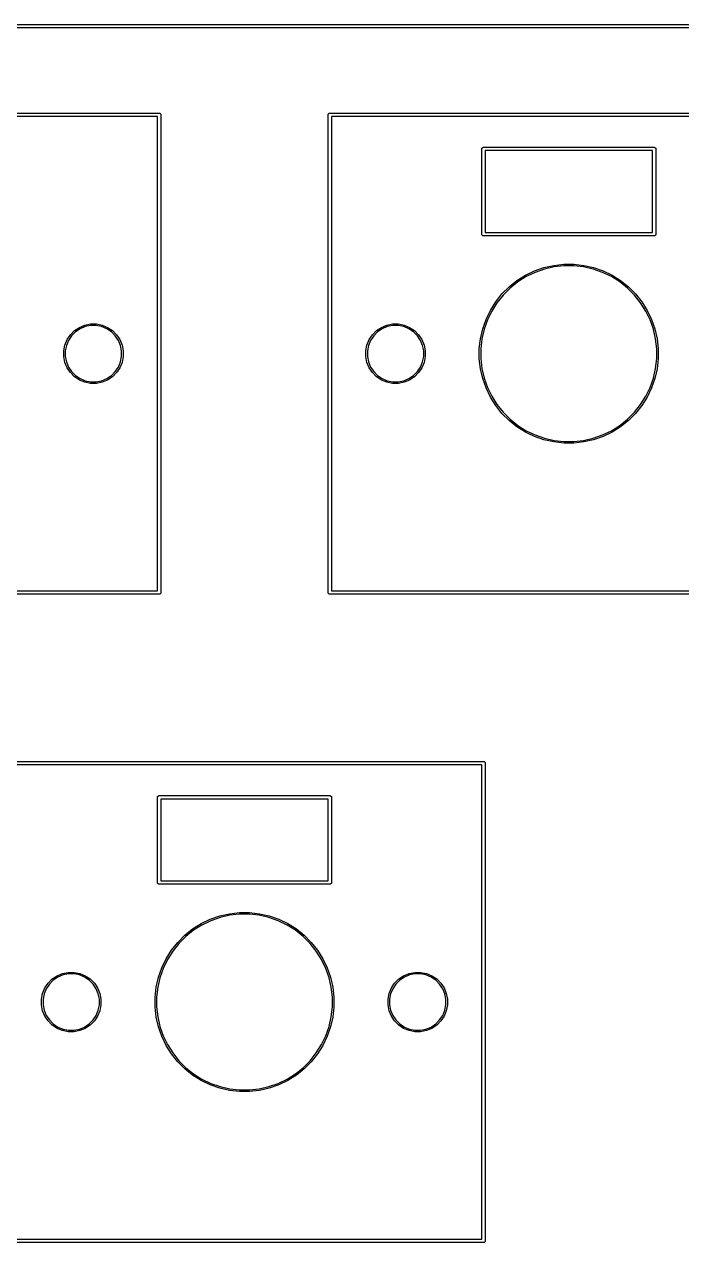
# Model space of a CAD drawing. Extents: x -11 to 295, y -114 to 10.
# Drawn here: x 250.05 to 269.31, y -26.05 to 9.65 of the extents above; entities that cross this region are included whole.
import ezdxf

# ---------------------------------------------------------------- set-up
doc = ezdxf.new("R2010")
doc.units = 0
doc.layers.add('BLACK', color=7, linetype='CONTINUOUS')

msp = doc.modelspace()

# ---------------------------------------------------------------- linework, layer by layer
at = {"layer": 'BLACK', "linetype": 'CONTINUOUS'}
for p, q in [((168, 9.65), (294.1, 9.65)), ((294.1, 9.55), (168.025, 9.55)), ((240, 7.05), (254, 7.05)), ((253.95, 6.95), (240.05, 6.95)), ((253.95, -6.95), (253.95, 6.95)), ((254, 7.05), (254.019134, 7.046194)), ((254.019134, 7.046194), (254.046194, 7.019134)), ((254.046194, 7.019134), (254.05, 7)), ((254.05, 7), (254.05, -7)), ((258.95, 7), (258.953806, 7.019134)), ((258.95, -7), (258.95, 7)), ((258.953806, 7.019134), (258.980866, 7.046194)), ((258.980866, 7.046194), (259, 7.05)), ((259, 7.05), (273, 7.05)), ((259.05, 6.95), (259.05, -6.95)), ((272.95, 6.95), (259.05, 6.95)), ((263.45, 6), (263.453806, 6.019134)), ((263.45, 3.5), (263.45, 6)), ((263.453806, 6.019134), (263.480866, 6.046194)), ((263.480866, 6.046194), (263.5, 6.05)), ((263.5, 6.05), (268.5, 6.05)), ((263.55, 5.95), (263.55, 3.55)), ((268.45, 5.95), (263.55, 5.95)), ((268.45, 3.55), (268.45, 5.95)), ((268.5, 6.05), (268.519134, 6.046194)), ((268.519134, 6.046194), (268.546194, 6.019134)), ((268.546194, 6.019134), (268.55, 6)), ((268.55, 6), (268.55, 3.5)), ((263.453806, 3.480866), (263.45, 3.5)), ((263.480866, 3.453806), (263.453806, 3.480866)), ((263.5, 3.45), (263.480866, 3.453806)), ((268.5, 3.45), (263.5, 3.45)), ((263.55, 3.55), (268.45, 3.55)), ((268.519134, 3.453806), (268.5, 3.45)), ((268.546194, 3.480866), (268.519134, 3.453806)), ((268.55, 3.5), (268.546194, 3.480866)), ((264.995456, 2.425184), (265.273307, 2.522408)), ((265.273307, 2.522408), (265.560296, 2.587911)), ((265.567992, 2.542618), (265.286025, 2.478261)), ((265.560296, 2.587911), (265.852815, 2.62087)), ((265.855391, 2.575), (265.567992, 2.542618)), ((265.852815, 2.62087), (266.147185, 2.62087)), ((266.144609, 2.575), (265.855391, 2.575)), ((266.432008, 2.542618), (266.144609, 2.575)), ((266.147185, 2.62087), (266.439704, 2.587911)), ((266.713975, 2.478261), (266.432008, 2.542618)), ((266.439704, 2.587911), (266.726693, 2.522408)), ((266.726693, 2.522408), (267.004544, 2.425184)), ((264.480988, 2.140847), (264.730238, 2.297461)), ((264.752461, 2.257251), (264.507574, 2.103378)), ((264.730238, 2.297461), (264.995456, 2.425184)), ((265.013038, 2.382738), (264.752461, 2.257251)), ((265.286025, 2.478261), (265.013038, 2.382738)), ((266.986962, 2.382738), (266.713975, 2.478261)), ((267.247539, 2.257251), (266.986962, 2.382738)), ((267.004544, 2.425184), (267.269762, 2.297461)), ((267.492426, 2.103378), (267.247539, 2.257251)), ((267.269762, 2.297461), (267.519012, 2.140847)), ((264.042689, 1.74916), (264.25084, 1.957311)), ((264.281454, 1.923054), (264.076946, 1.718546)), ((264.25084, 1.957311), (264.480988, 2.140847)), ((264.507574, 2.103378), (264.281454, 1.923054)), ((267.718546, 1.923054), (267.492426, 2.103378)), ((267.519012, 2.140847), (267.74916, 1.957311)), ((267.923054, 1.718546), (267.718546, 1.923054)), ((267.74916, 1.957311), (267.957311, 1.74916)), ((263.702539, 1.269762), (263.859153, 1.519012)), ((263.896622, 1.492426), (263.742749, 1.247539)), ((263.859153, 1.519012), (264.042689, 1.74916)), ((264.076946, 1.718546), (263.896622, 1.492426)), ((268.103378, 1.492426), (267.923054, 1.718546)), ((267.957311, 1.74916), (268.140847, 1.519012)), ((268.257251, 1.247539), (268.103378, 1.492426)), ((268.140847, 1.519012), (268.297461, 1.269762)), ((263.574816, 1.004544), (263.702539, 1.269762)), ((263.742749, 1.247539), (263.617262, 0.986962)), ((268.382738, 0.986962), (268.257251, 1.247539)), ((268.297461, 1.269762), (268.425184, 1.004544)), ((251.519906, 0.676384), (251.662528, 0.771681)), ((251.684216, 0.731106), (251.549093, 0.640819)), ((251.662528, 0.771681), (251.821001, 0.837323)), ((251.834356, 0.793296), (251.684216, 0.731106)), ((251.821001, 0.837323), (251.989235, 0.870787)), ((251.993745, 0.825), (251.834356, 0.793296)), ((251.989235, 0.870787), (252.160765, 0.870787)), ((252.156255, 0.825), (251.993745, 0.825)), ((252.315644, 0.793296), (252.156255, 0.825)), ((252.160765, 0.870787), (252.328999, 0.837323)), ((252.465784, 0.731106), (252.315644, 0.793296)), ((252.328999, 0.837323), (252.487472, 0.771681)), ((252.600907, 0.640819), (252.465784, 0.731106)), ((252.487472, 0.771681), (252.630094, 0.676384)), ((260.369906, 0.676384), (260.512528, 0.771681)), ((260.534216, 0.731106), (260.399093, 0.640819)), ((260.512528, 0.771681), (260.671001, 0.837323)), ((260.684356, 0.793296), (260.534216, 0.731106)), ((260.671001, 0.837323), (260.839235, 0.870787)), ((260.843745, 0.825), (260.684356, 0.793296)), ((260.839235, 0.870787), (261.010765, 0.870787)), ((261.006255, 0.825), (260.843745, 0.825)), ((261.165644, 0.793296), (261.006255, 0.825)), ((261.010765, 0.870787), (261.178999, 0.837323)), ((261.315784, 0.731106), (261.165644, 0.793296)), ((261.178999, 0.837323), (261.337472, 0.771681)), ((261.450907, 0.640819), (261.315784, 0.731106)), ((261.337472, 0.771681), (261.480094, 0.676384)), ((263.412089, 0.439704), (263.477592, 0.726693)), ((263.477592, 0.726693), (263.574816, 1.004544)), ((263.617262, 0.986962), (263.521739, 0.713975)), ((268.478261, 0.713975), (268.382738, 0.986962)), ((268.425184, 1.004544), (268.522408, 0.726693)), ((268.522408, 0.726693), (268.587911, 0.439704)), ((251.237677, 0.253999), (251.303319, 0.412472)), ((251.343894, 0.390784), (251.281704, 0.240644)), ((251.303319, 0.412472), (251.398616, 0.555094)), ((251.434181, 0.525907), (251.343894, 0.390784)), ((251.398616, 0.555094), (251.519906, 0.676384)), ((251.549093, 0.640819), (251.434181, 0.525907)), ((252.715819, 0.525907), (252.600907, 0.640819)), ((252.630094, 0.676384), (252.751384, 0.555094)), ((252.806106, 0.390784), (252.715819, 0.525907)), ((252.751384, 0.555094), (252.846681, 0.412472)), ((252.868296, 0.240644), (252.806106, 0.390784)), ((252.846681, 0.412472), (252.912323, 0.253999)), ((260.087677, 0.253999), (260.153319, 0.412472)), ((260.193894, 0.390784), (260.131704, 0.240644)), ((260.153319, 0.412472), (260.248616, 0.555094)), ((260.284181, 0.525907), (260.193894, 0.390784)), ((260.248616, 0.555094), (260.369906, 0.676384)), ((260.399093, 0.640819), (260.284181, 0.525907)), ((261.565819, 0.525907), (261.450907, 0.640819)), ((261.480094, 0.676384), (261.601384, 0.555094)), ((261.656106, 0.390784), (261.565819, 0.525907)), ((261.601384, 0.555094), (261.696681, 0.412472)), ((261.718296, 0.240644), (261.656106, 0.390784)), ((261.696681, 0.412472), (261.762323, 0.253999)), ((263.37913, 0.147185), (263.412089, 0.439704)), ((263.457382, 0.432008), (263.425, 0.144609)), ((263.521739, 0.713975), (263.457382, 0.432008)), ((268.542618, 0.432008), (268.478261, 0.713975)), ((268.575, 0.144609), (268.542618, 0.432008)), ((268.587911, 0.439704), (268.62087, 0.147185)), ((251.204213, 0.085765), (251.237677, 0.253999)), ((251.204213, 0.081255), (251.204213, 0.085765)), ((251.204213, -0.085765), (251.204213, 0.081255)), ((251.281704, 0.240644), (251.25, 0.081255)), ((251.25, 0.081255), (251.25, -0.081255)), ((252.9, 0.081255), (252.868296, 0.240644)), ((252.9, -0.081255), (252.9, 0.081255)), ((252.912323, 0.253999), (252.945787, 0.085765)), ((252.945787, 0.085765), (252.945787, -0.085765)), ((260.054213, 0.085765), (260.087677, 0.253999)), ((260.054213, 0.081255), (260.054213, 0.085765)), ((260.054213, -0.085765), (260.054213, 0.081255)), ((260.131704, 0.240644), (260.1, 0.081255)), ((260.1, 0.081255), (260.1, -0.081255)), ((261.75, 0.081255), (261.718296, 0.240644)), ((261.75, -0.081255), (261.75, 0.081255)), ((261.762323, 0.253999), (261.795787, 0.085765)), ((261.795787, 0.085765), (261.795787, -0.085765)), ((263.37913, 0.144609), (263.37913, 0.147185)), ((263.37913, -0.147185), (263.37913, 0.144609)), ((263.425, 0.144609), (263.425, -0.144609)), ((268.575, -0.144609), (268.575, 0.144609)), ((268.62087, 0.147185), (268.62087, -0.147185)), ((251.237677, -0.253999), (251.204213, -0.085765)), ((251.303319, -0.412472), (251.237677, -0.253999)), ((251.25, -0.081255), (251.281704, -0.240644)), ((251.281704, -0.240644), (251.343894, -0.390784)), ((252.806106, -0.390784), (252.868296, -0.240644)), ((252.912323, -0.253999), (252.846681, -0.412472)), ((252.868296, -0.240644), (252.9, -0.081255)), ((252.945787, -0.085765), (252.912323, -0.253999)), ((260.087677, -0.253999), (260.054213, -0.085765)), ((260.153319, -0.412472), (260.087677, -0.253999)), ((260.1, -0.081255), (260.131704, -0.240644)), ((260.131704, -0.240644), (260.193894, -0.390784)), ((261.656106, -0.390784), (261.718296, -0.240644)), ((261.762323, -0.253999), (261.696681, -0.412472)), ((261.718296, -0.240644), (261.75, -0.081255)), ((261.795787, -0.085765), (261.762323, -0.253999)), ((263.412089, -0.439704), (263.37913, -0.147185)), ((263.425, -0.144609), (263.457382, -0.432008)), ((268.542618, -0.432008), (268.575, -0.144609)), ((268.62087, -0.147185), (268.587911, -0.439704)), ((251.398616, -0.555094), (251.303319, -0.412472)), ((251.343894, -0.390784), (251.434181, -0.525907)), ((251.519906, -0.676384), (251.398616, -0.555094)), ((251.434181, -0.525907), (251.549093, -0.640819)), ((251.662528, -0.771681), (251.519906, -0.676384)), ((251.549093, -0.640819), (251.684216, -0.731106)), ((252.465784, -0.731106), (252.600907, -0.640819)), ((252.630094, -0.676384), (252.487472, -0.771681)), ((252.600907, -0.640819), (252.715819, -0.525907)), ((252.751384, -0.555094), (252.630094, -0.676384)), ((252.715819, -0.525907), (252.806106, -0.390784)), ((252.846681, -0.412472), (252.751384, -0.555094)), ((260.248616, -0.555094), (260.153319, -0.412472)), ((260.193894, -0.390784), (260.284181, -0.525907)), ((260.369906, -0.676384), (260.248616, -0.555094)), ((260.284181, -0.525907), (260.399093, -0.640819)), ((260.512528, -0.771681), (260.369906, -0.676384)), ((260.399093, -0.640819), (260.534216, -0.731106)), ((261.315784, -0.731106), (261.450907, -0.640819)), ((261.480094, -0.676384), (261.337472, -0.771681)), ((261.450907, -0.640819), (261.565819, -0.525907)), ((261.601384, -0.555094), (261.480094, -0.676384)), ((261.565819, -0.525907), (261.656106, -0.390784)), ((261.696681, -0.412472), (261.601384, -0.555094)), ((263.477592, -0.726693), (263.412089, -0.439704)), ((263.457382, -0.432008), (263.521739, -0.713975)), ((263.521739, -0.713975), (263.617262, -0.986962)), ((268.382738, -0.986962), (268.478261, -0.713975)), ((268.478261, -0.713975), (268.542618, -0.432008)), ((268.587911, -0.439704), (268.522408, -0.726693)), ((251.821001, -0.837323), (251.662528, -0.771681)), ((251.684216, -0.731106), (251.834356, -0.793296)), ((251.989235, -0.870787), (251.821001, -0.837323)), ((251.834356, -0.793296), (251.993745, -0.825)), ((252.160765, -0.870787), (251.989235, -0.870787)), ((251.993745, -0.825), (252.156255, -0.825)), ((252.156255, -0.825), (252.315644, -0.793296)), ((252.328999, -0.837323), (252.160765, -0.870787)), ((252.315644, -0.793296), (252.465784, -0.731106)), ((252.487472, -0.771681), (252.328999, -0.837323)), ((260.671001, -0.837323), (260.512528, -0.771681)), ((260.534216, -0.731106), (260.684356, -0.793296)), ((260.839235, -0.870787), (260.671001, -0.837323)), ((260.684356, -0.793296), (260.843745, -0.825)), ((261.010765, -0.870787), (260.839235, -0.870787)), ((260.843745, -0.825), (261.006255, -0.825)), ((261.006255, -0.825), (261.165644, -0.793296)), ((261.178999, -0.837323), (261.010765, -0.870787)), ((261.165644, -0.793296), (261.315784, -0.731106)), ((261.337472, -0.771681), (261.178999, -0.837323)), ((263.574816, -1.004544), (263.477592, -0.726693)), ((263.702539, -1.269762), (263.574816, -1.004544)), ((263.617262, -0.986962), (263.742749, -1.247539)), ((268.257251, -1.247539), (268.382738, -0.986962)), ((268.425184, -1.004544), (268.297461, -1.269762)), ((268.522408, -0.726693), (268.425184, -1.004544)), ((263.859153, -1.519012), (263.702539, -1.269762)), ((263.742749, -1.247539), (263.896622, -1.492426)), ((268.103378, -1.492426), (268.257251, -1.247539)), ((268.297461, -1.269762), (268.140847, -1.519012)), ((264.042689, -1.74916), (263.859153, -1.519012)), ((263.896622, -1.492426), (264.076946, -1.718546)), ((264.25084, -1.957311), (264.042689, -1.74916)), ((264.076946, -1.718546), (264.281454, -1.923054)), ((267.718546, -1.923054), (267.923054, -1.718546)), ((267.957311, -1.74916), (267.74916, -1.957311)), ((267.923054, -1.718546), (268.103378, -1.492426)), ((268.140847, -1.519012), (267.957311, -1.74916)), ((264.480988, -2.140847), (264.25084, -1.957311)), ((264.281454, -1.923054), (264.507574, -2.103378)), ((264.730238, -2.297461), (264.480988, -2.140847)), ((264.507574, -2.103378), (264.752461, -2.257251)), ((267.247539, -2.257251), (267.492426, -2.103378)), ((267.519012, -2.140847), (267.269762, -2.297461)), ((267.492426, -2.103378), (267.718546, -1.923054)), ((267.74916, -1.957311), (267.519012, -2.140847)), ((264.995456, -2.425184), (264.730238, -2.297461)), ((264.752461, -2.257251), (265.013038, -2.382738)), ((265.273307, -2.522408), (264.995456, -2.425184)), ((265.013038, -2.382738), (265.286025, -2.478261)), ((265.286025, -2.478261), (265.567992, -2.542618)), ((266.432008, -2.542618), (266.713975, -2.478261)), ((266.713975, -2.478261), (266.986962, -2.382738)), ((267.004544, -2.425184), (266.726693, -2.522408)), ((266.986962, -2.382738), (267.247539, -2.257251)), ((267.269762, -2.297461), (267.004544, -2.425184)), ((265.560296, -2.587911), (265.273307, -2.522408)), ((265.852815, -2.62087), (265.560296, -2.587911)), ((265.567992, -2.542618), (265.855391, -2.575)), ((266.147185, -2.62087), (265.852815, -2.62087)), ((265.855391, -2.575), (266.144609, -2.575)), ((266.144609, -2.575), (266.432008, -2.542618)), ((266.439704, -2.587911), (266.147185, -2.62087)), ((266.726693, -2.522408), (266.439704, -2.587911)), ((254, -7.05), (240, -7.05)), ((240.05, -6.95), (253.95, -6.95)), ((254.019134, -7.046194), (254, -7.05)), ((254.046194, -7.019134), (254.019134, -7.046194)), ((254.05, -7), (254.046194, -7.019134)), ((258.953806, -7.019134), (258.95, -7)), ((258.980866, -7.046194), (258.953806, -7.019134)), ((259, -7.05), (258.980866, -7.046194)), ((273, -7.05), (259, -7.05)), ((259.05, -6.95), (272.95, -6.95)), ((249.5, -11.95), (263.5, -11.95)), ((263.45, -12.05), (249.55, -12.05)), ((263.45, -25.95), (263.45, -12.05)), ((263.5, -11.95), (263.519134, -11.953806)), ((263.519134, -11.953806), (263.546194, -11.980866)), ((263.546194, -11.980866), (263.55, -12)), ((263.55, -12), (263.55, -26)), ((253.95, -13), (253.953806, -12.980866)), ((253.95, -15.5), (253.95, -13)), ((253.953806, -12.980866), (253.980866, -12.953806)), ((253.980866, -12.953806), (254, -12.95)), ((254, -12.95), (259, -12.95)), ((254.05, -13.05), (254.05, -15.45)), ((258.95, -13.05), (254.05, -13.05)), ((258.95, -15.45), (258.95, -13.05)), ((259, -12.95), (259.019134, -12.953806)), ((259.019134, -12.953806), (259.046194, -12.980866)), ((259.046194, -12.980866), (259.05, -13)), ((259.05, -13), (259.05, -15.5)), ((253.953806, -15.519134), (253.95, -15.5)), ((253.980866, -15.546194), (253.953806, -15.519134)), ((254, -15.55), (253.980866, -15.546194)), ((259, -15.55), (254, -15.55)), ((254.05, -15.45), (258.95, -15.45)), ((259.019134, -15.546194), (259, -15.55)), ((259.046194, -15.519134), (259.019134, -15.546194)), ((259.05, -15.5), (259.046194, -15.519134)), ((255.773307, -16.477592), (256.060296, -16.412089)), ((256.060296, -16.412089), (256.352815, -16.37913)), ((256.352815, -16.37913), (256.647185, -16.37913)), ((256.647185, -16.37913), (256.939704, -16.412089)), ((256.939704, -16.412089), (257.226693, -16.477592)), ((254.980988, -16.859153), (255.230238, -16.702539)), ((255.252461, -16.742749), (255.007574, -16.896622)), ((255.230238, -16.702539), (255.495456, -16.574816)), ((255.513038, -16.617262), (255.252461, -16.742749)), ((255.495456, -16.574816), (255.773307, -16.477592)), ((255.786025, -16.521739), (255.513038, -16.617262)), ((256.067992, -16.457382), (255.786025, -16.521739)), ((256.355391, -16.425), (256.067992, -16.457382)), ((256.644609, -16.425), (256.355391, -16.425)), ((256.932008, -16.457382), (256.644609, -16.425)), ((257.213975, -16.521739), (256.932008, -16.457382)), ((257.486962, -16.617262), (257.213975, -16.521739)), ((257.226693, -16.477592), (257.504544, -16.574816)), ((257.747539, -16.742749), (257.486962, -16.617262)), ((257.504544, -16.574816), (257.769762, -16.702539)), ((257.992426, -16.896622), (257.747539, -16.742749)), ((257.769762, -16.702539), (258.019012, -16.859153)), ((254.542689, -17.25084), (254.75084, -17.042689)), ((254.781454, -17.076946), (254.576946, -17.281454)), ((254.75084, -17.042689), (254.980988, -16.859153)), ((255.007574, -16.896622), (254.781454, -17.076946)), ((258.218546, -17.076946), (257.992426, -16.896622)), ((258.019012, -16.859153), (258.24916, -17.042689)), ((258.423054, -17.281454), (258.218546, -17.076946)), ((258.24916, -17.042689), (258.457311, -17.25084)), ((254.202539, -17.730238), (254.359153, -17.480988)), ((254.359153, -17.480988), (254.542689, -17.25084)), ((254.576946, -17.281454), (254.396622, -17.507574)), ((258.603378, -17.507574), (258.423054, -17.281454)), ((258.457311, -17.25084), (258.640847, -17.480988)), ((258.640847, -17.480988), (258.797461, -17.730238)), ((254.074816, -17.995456), (254.202539, -17.730238)), ((254.242749, -17.752461), (254.117262, -18.013038)), ((254.396622, -17.507574), (254.242749, -17.752461)), ((258.757251, -17.752461), (258.603378, -17.507574)), ((258.882738, -18.013038), (258.757251, -17.752461)), ((258.797461, -17.730238), (258.925184, -17.995456)), ((251.012528, -18.228319), (251.171001, -18.162677)), ((251.184356, -18.206704), (251.034216, -18.268894)), ((251.171001, -18.162677), (251.339235, -18.129213)), ((251.343745, -18.175), (251.184356, -18.206704)), ((251.339235, -18.129213), (251.510765, -18.129213)), ((251.506255, -18.175), (251.343745, -18.175)), ((251.665644, -18.206704), (251.506255, -18.175)), ((251.510765, -18.129213), (251.678999, -18.162677)), ((251.815784, -18.268894), (251.665644, -18.206704)), ((251.678999, -18.162677), (251.837472, -18.228319)), ((253.977592, -18.273307), (254.074816, -17.995456)), ((254.117262, -18.013038), (254.021739, -18.286025)), ((258.978261, -18.286025), (258.882738, -18.013038)), ((258.925184, -17.995456), (259.022408, -18.273307)), ((261.162528, -18.228319), (261.321001, -18.162677)), ((261.334356, -18.206704), (261.184216, -18.268894)), ((261.321001, -18.162677), (261.489235, -18.129213)), ((261.493745, -18.175), (261.334356, -18.206704)), ((261.489235, -18.129213), (261.660765, -18.129213)), ((261.656255, -18.175), (261.493745, -18.175)), ((261.815644, -18.206704), (261.656255, -18.175)), ((261.660765, -18.129213), (261.828999, -18.162677)), ((261.965784, -18.268894), (261.815644, -18.206704)), ((261.828999, -18.162677), (261.987472, -18.228319)), ((250.653319, -18.587528), (250.748616, -18.444906)), ((250.784181, -18.474093), (250.693894, -18.609216)), ((250.748616, -18.444906), (250.869906, -18.323616)), ((250.899093, -18.359181), (250.784181, -18.474093)), ((250.869906, -18.323616), (251.012528, -18.228319)), ((251.034216, -18.268894), (250.899093, -18.359181)), ((251.950907, -18.359181), (251.815784, -18.268894)), ((251.837472, -18.228319), (251.980094, -18.323616)), ((252.065819, -18.474093), (251.950907, -18.359181)), ((251.980094, -18.323616), (252.101384, -18.444906)), ((252.156106, -18.609216), (252.065819, -18.474093)), ((252.101384, -18.444906), (252.196681, -18.587528)), ((253.87913, -18.852815), (253.912089, -18.560296)), ((253.912089, -18.560296), (253.977592, -18.273307)), ((254.021739, -18.286025), (253.957382, -18.567992)), ((259.042618, -18.567992), (258.978261, -18.286025)), ((259.022408, -18.273307), (259.087911, -18.560296)), ((259.087911, -18.560296), (259.12087, -18.852815)), ((260.803319, -18.587528), (260.898616, -18.444906)), ((260.934181, -18.474093), (260.843894, -18.609216)), ((260.898616, -18.444906), (261.019906, -18.323616)), ((261.049093, -18.359181), (260.934181, -18.474093)), ((261.019906, -18.323616), (261.162528, -18.228319)), ((261.184216, -18.268894), (261.049093, -18.359181)), ((262.100907, -18.359181), (261.965784, -18.268894)), ((261.987472, -18.228319), (262.130094, -18.323616)), ((262.215819, -18.474093), (262.100907, -18.359181)), ((262.130094, -18.323616), (262.251384, -18.444906)), ((262.306106, -18.609216), (262.215819, -18.474093)), ((262.251384, -18.444906), (262.346681, -18.587528)), ((250.554213, -18.914235), (250.587677, -18.746001)), ((250.554213, -18.918745), (250.554213, -18.914235)), ((250.554213, -19.085765), (250.554213, -18.918745)), ((250.587677, -18.746001), (250.653319, -18.587528)), ((250.631704, -18.759356), (250.6, -18.918745)), ((250.6, -18.918745), (250.6, -19.081255)), ((250.693894, -18.609216), (250.631704, -18.759356)), ((252.218296, -18.759356), (252.156106, -18.609216)), ((252.196681, -18.587528), (252.262323, -18.746001)), ((252.25, -18.918745), (252.218296, -18.759356)), ((252.25, -19.081255), (252.25, -18.918745)), ((252.262323, -18.746001), (252.295787, -18.914235)), ((252.295787, -18.914235), (252.295787, -19.085765)), ((253.87913, -18.855391), (253.87913, -18.852815)), ((253.87913, -19.147185), (253.87913, -18.855391)), ((253.957382, -18.567992), (253.925, -18.855391)), ((253.925, -18.855391), (253.925, -19.144609)), ((259.075, -18.855391), (259.042618, -18.567992)), ((259.075, -19.144609), (259.075, -18.855391)), ((259.12087, -18.852815), (259.12087, -19.147185)), ((260.704213, -18.914235), (260.737677, -18.746001)), ((260.704213, -18.918745), (260.704213, -18.914235)), ((260.704213, -19.085765), (260.704213, -18.918745)), ((260.737677, -18.746001), (260.803319, -18.587528)), ((260.781704, -18.759356), (260.75, -18.918745)), ((260.75, -18.918745), (260.75, -19.081255)), ((260.843894, -18.609216), (260.781704, -18.759356)), ((262.368296, -18.759356), (262.306106, -18.609216)), ((262.346681, -18.587528), (262.412323, -18.746001)), ((262.4, -18.918745), (262.368296, -18.759356)), ((262.4, -19.081255), (262.4, -18.918745)), ((262.412323, -18.746001), (262.445787, -18.914235)), ((262.445787, -18.914235), (262.445787, -19.085765)), ((250.587677, -19.253999), (250.554213, -19.085765)), ((250.653319, -19.412472), (250.587677, -19.253999)), ((250.6, -19.081255), (250.631704, -19.240644)), ((250.631704, -19.240644), (250.693894, -19.390784)), ((252.156106, -19.390784), (252.218296, -19.240644)), ((252.262323, -19.253999), (252.196681, -19.412472)), ((252.218296, -19.240644), (252.25, -19.081255)), ((252.295787, -19.085765), (252.262323, -19.253999)), ((253.912089, -19.439704), (253.87913, -19.147185)), ((253.925, -19.144609), (253.957382, -19.432008)), ((259.042618, -19.432008), (259.075, -19.144609)), ((259.12087, -19.147185), (259.087911, -19.439704)), ((260.737677, -19.253999), (260.704213, -19.085765)), ((260.803319, -19.412472), (260.737677, -19.253999)), ((260.75, -19.081255), (260.781704, -19.240644)), ((260.781704, -19.240644), (260.843894, -19.390784)), ((262.306106, -19.390784), (262.368296, -19.240644)), ((262.412323, -19.253999), (262.346681, -19.412472)), ((262.368296, -19.240644), (262.4, -19.081255)), ((262.445787, -19.085765), (262.412323, -19.253999)), ((250.748616, -19.555094), (250.653319, -19.412472)), ((250.693894, -19.390784), (250.784181, -19.525907)), ((250.869906, -19.676384), (250.748616, -19.555094)), ((250.784181, -19.525907), (250.899093, -19.640819)), ((251.950907, -19.640819), (252.065819, -19.525907)), ((252.101384, -19.555094), (251.980094, -19.676384)), ((252.065819, -19.525907), (252.156106, -19.390784)), ((252.196681, -19.412472), (252.101384, -19.555094)), ((253.977592, -19.726693), (253.912089, -19.439704)), ((253.957382, -19.432008), (254.021739, -19.713975)), ((258.978261, -19.713975), (259.042618, -19.432008)), ((259.087911, -19.439704), (259.022408, -19.726693)), ((260.898616, -19.555094), (260.803319, -19.412472)), ((260.843894, -19.390784), (260.934181, -19.525907)), ((261.019906, -19.676384), (260.898616, -19.555094)), ((260.934181, -19.525907), (261.049093, -19.640819)), ((262.100907, -19.640819), (262.215819, -19.525907)), ((262.251384, -19.555094), (262.130094, -19.676384)), ((262.215819, -19.525907), (262.306106, -19.390784)), ((262.346681, -19.412472), (262.251384, -19.555094)), ((251.012528, -19.771681), (250.869906, -19.676384)), ((250.899093, -19.640819), (251.034216, -19.731106)), ((251.171001, -19.837323), (251.012528, -19.771681)), ((251.034216, -19.731106), (251.184356, -19.793296)), ((251.339235, -19.870787), (251.171001, -19.837323)), ((251.184356, -19.793296), (251.343745, -19.825)), ((251.510765, -19.870787), (251.339235, -19.870787)), ((251.343745, -19.825), (251.506255, -19.825)), ((251.506255, -19.825), (251.665644, -19.793296)), ((251.678999, -19.837323), (251.510765, -19.870787)), ((251.665644, -19.793296), (251.815784, -19.731106)), ((251.837472, -19.771681), (251.678999, -19.837323)), ((251.815784, -19.731106), (251.950907, -19.640819)), ((251.980094, -19.676384), (251.837472, -19.771681)), ((254.074816, -20.004544), (253.977592, -19.726693)), ((254.021739, -19.713975), (254.117262, -19.986962)), ((254.117262, -19.986962), (254.242749, -20.247539)), ((258.757251, -20.247539), (258.882738, -19.986962)), ((258.882738, -19.986962), (258.978261, -19.713975)), ((259.022408, -19.726693), (258.925184, -20.004544)), ((261.162528, -19.771681), (261.019906, -19.676384)), ((261.049093, -19.640819), (261.184216, -19.731106)), ((261.321001, -19.837323), (261.162528, -19.771681)), ((261.184216, -19.731106), (261.334356, -19.793296)), ((261.489235, -19.870787), (261.321001, -19.837323)), ((261.334356, -19.793296), (261.493745, -19.825)), ((261.660765, -19.870787), (261.489235, -19.870787)), ((261.493745, -19.825), (261.656255, -19.825)), ((261.656255, -19.825), (261.815644, -19.793296)), ((261.828999, -19.837323), (261.660765, -19.870787)), ((261.815644, -19.793296), (261.965784, -19.731106)), ((261.987472, -19.771681), (261.828999, -19.837323)), ((261.965784, -19.731106), (262.100907, -19.640819)), ((262.130094, -19.676384), (261.987472, -19.771681)), ((254.202539, -20.269762), (254.074816, -20.004544)), ((254.359153, -20.519012), (254.202539, -20.269762)), ((254.242749, -20.247539), (254.396622, -20.492426)), ((258.603378, -20.492426), (258.757251, -20.247539)), ((258.797461, -20.269762), (258.640847, -20.519012)), ((258.925184, -20.004544), (258.797461, -20.269762)), ((254.542689, -20.74916), (254.359153, -20.519012)), ((254.396622, -20.492426), (254.576946, -20.718546)), ((258.423054, -20.718546), (258.603378, -20.492426)), ((258.640847, -20.519012), (258.457311, -20.74916)), ((254.75084, -20.957311), (254.542689, -20.74916)), ((254.576946, -20.718546), (254.781454, -20.923054)), ((254.980988, -21.140847), (254.75084, -20.957311)), ((254.781454, -20.923054), (255.007574, -21.103378)), ((257.992426, -21.103378), (258.218546, -20.923054)), ((258.24916, -20.957311), (258.019012, -21.140847)), ((258.218546, -20.923054), (258.423054, -20.718546)), ((258.457311, -20.74916), (258.24916, -20.957311)), ((255.230238, -21.297461), (254.980988, -21.140847)), ((255.007574, -21.103378), (255.252461, -21.257251)), ((255.495456, -21.425184), (255.230238, -21.297461)), ((255.252461, -21.257251), (255.513038, -21.382738)), ((255.513038, -21.382738), (255.786025, -21.478261)), ((257.213975, -21.478261), (257.486962, -21.382738)), ((257.486962, -21.382738), (257.747539, -21.257251)), ((257.769762, -21.297461), (257.504544, -21.425184)), ((257.747539, -21.257251), (257.992426, -21.103378)), ((258.019012, -21.140847), (257.769762, -21.297461)), ((255.773307, -21.522408), (255.495456, -21.425184)), ((256.060296, -21.587911), (255.773307, -21.522408)), ((255.786025, -21.478261), (256.067992, -21.542618)), ((256.352815, -21.62087), (256.060296, -21.587911)), ((256.067992, -21.542618), (256.355391, -21.575)), ((256.647185, -21.62087), (256.352815, -21.62087)), ((256.355391, -21.575), (256.644609, -21.575)), ((256.644609, -21.575), (256.932008, -21.542618)), ((256.939704, -21.587911), (256.647185, -21.62087)), ((256.932008, -21.542618), (257.213975, -21.478261)), ((257.226693, -21.522408), (256.939704, -21.587911)), ((257.504544, -21.425184), (257.226693, -21.522408)), ((263.5, -26.05), (249.5, -26.05)), ((249.55, -25.95), (263.45, -25.95)), ((263.519134, -26.046194), (263.5, -26.05)), ((263.546194, -26.019134), (263.519134, -26.046194)), ((263.55, -26), (263.546194, -26.019134))]:
    msp.add_line(p, q, dxfattribs=at)

doc.saveas('drawing.dxf')
